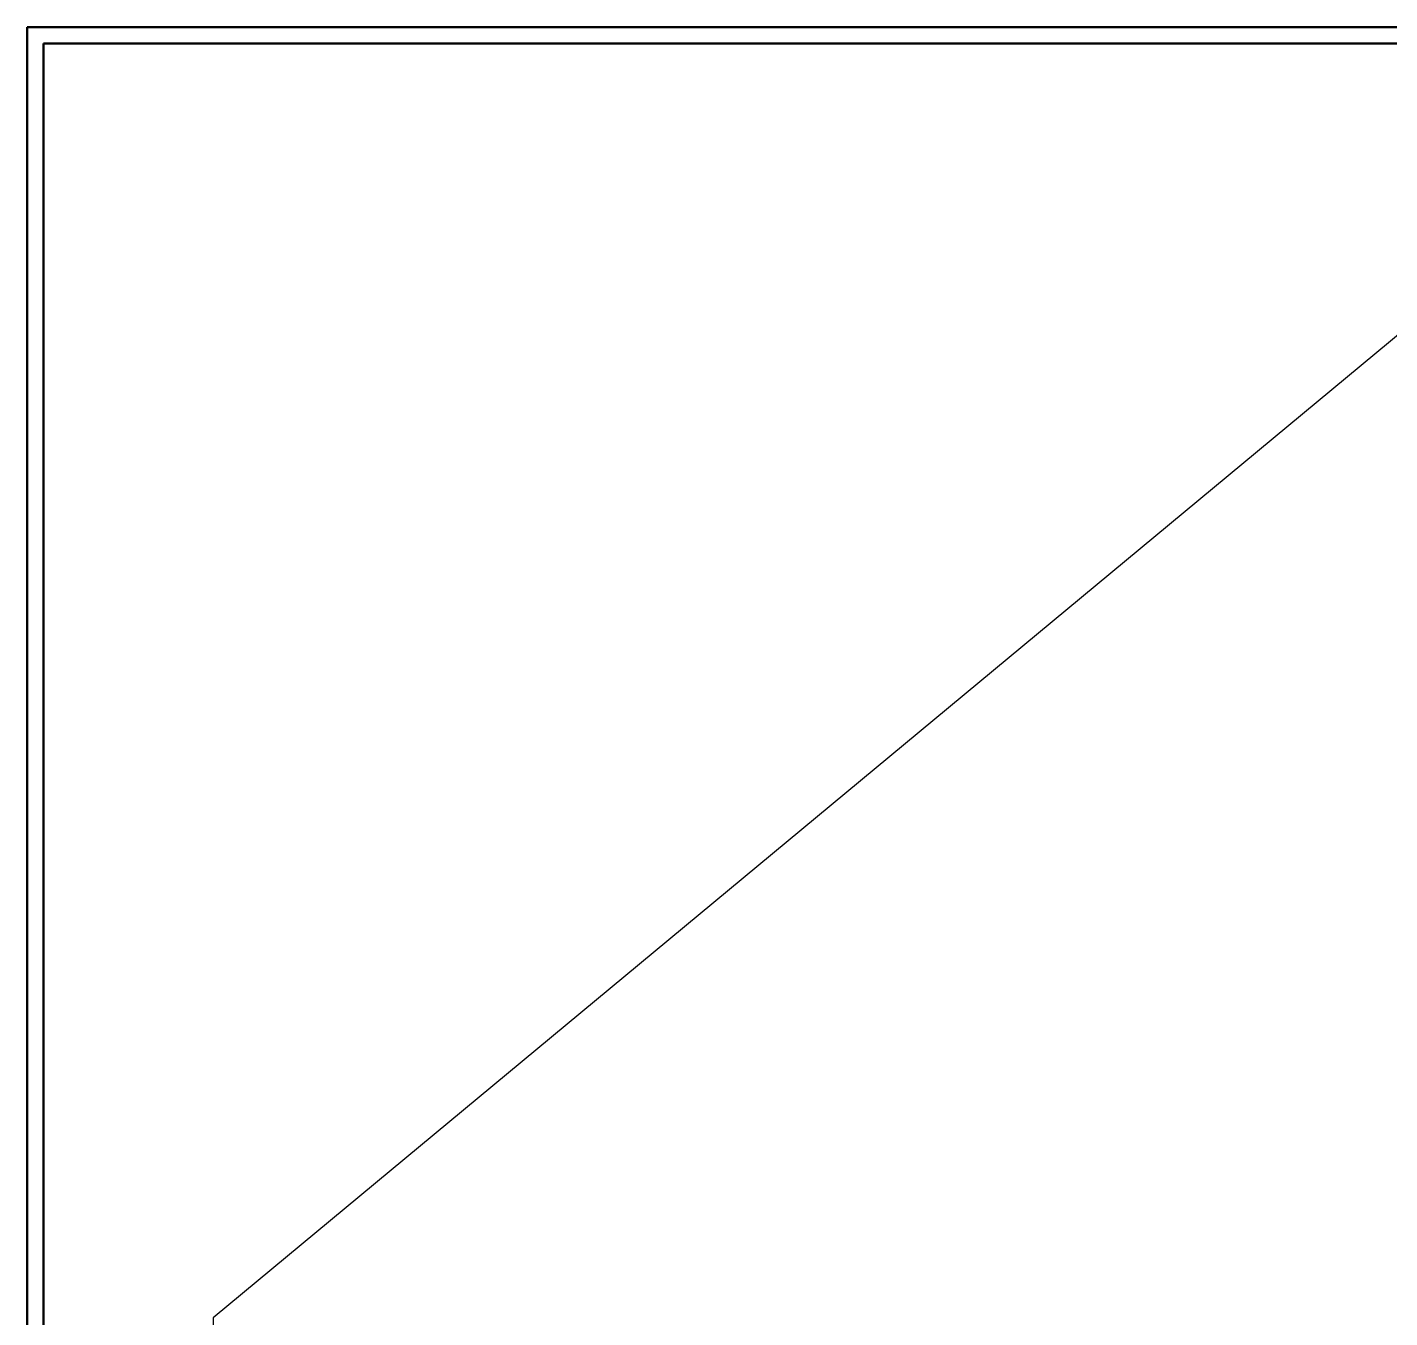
# Model space of a CAD drawing. Header units: millimetres. Extents: x 10 to 1179, y 5 to 836.
# Drawn here: x 10 to 428.8, y 439.2 to 836 of the extents above; entities that cross this region are included whole.
import ezdxf

# ---------------------------------------------------------------- set-up
doc = ezdxf.new("R2010")
doc.units = ezdxf.units.MM
doc.layers.add('SLD-0', color=179, linetype='Continuous', lineweight=50)

msp = doc.modelspace()

# ---------------------------------------------------------------- linework, layer by layer
at = {"color": 7, "linetype": 'Continuous', "lineweight": 25}
for p, q in [((467.135, 771.227), (67.135, 439.227)), ((67.135, 439.227), (67.135, 144.227))]:
    msp.add_line(p, q, dxfattribs=at)
at = {"layer": 'SLD-0'}
for p, q in [((9.965, 836.035), (1178.965, 836.035)), ((9.965, 5.035), (9.965, 836.035)), ((14.965, 10.035), (14.965, 831.035)), ((14.965, 831.035), (1173.965, 831.035))]:
    msp.add_line(p, q, dxfattribs=at)

doc.saveas('drawing.dxf')
